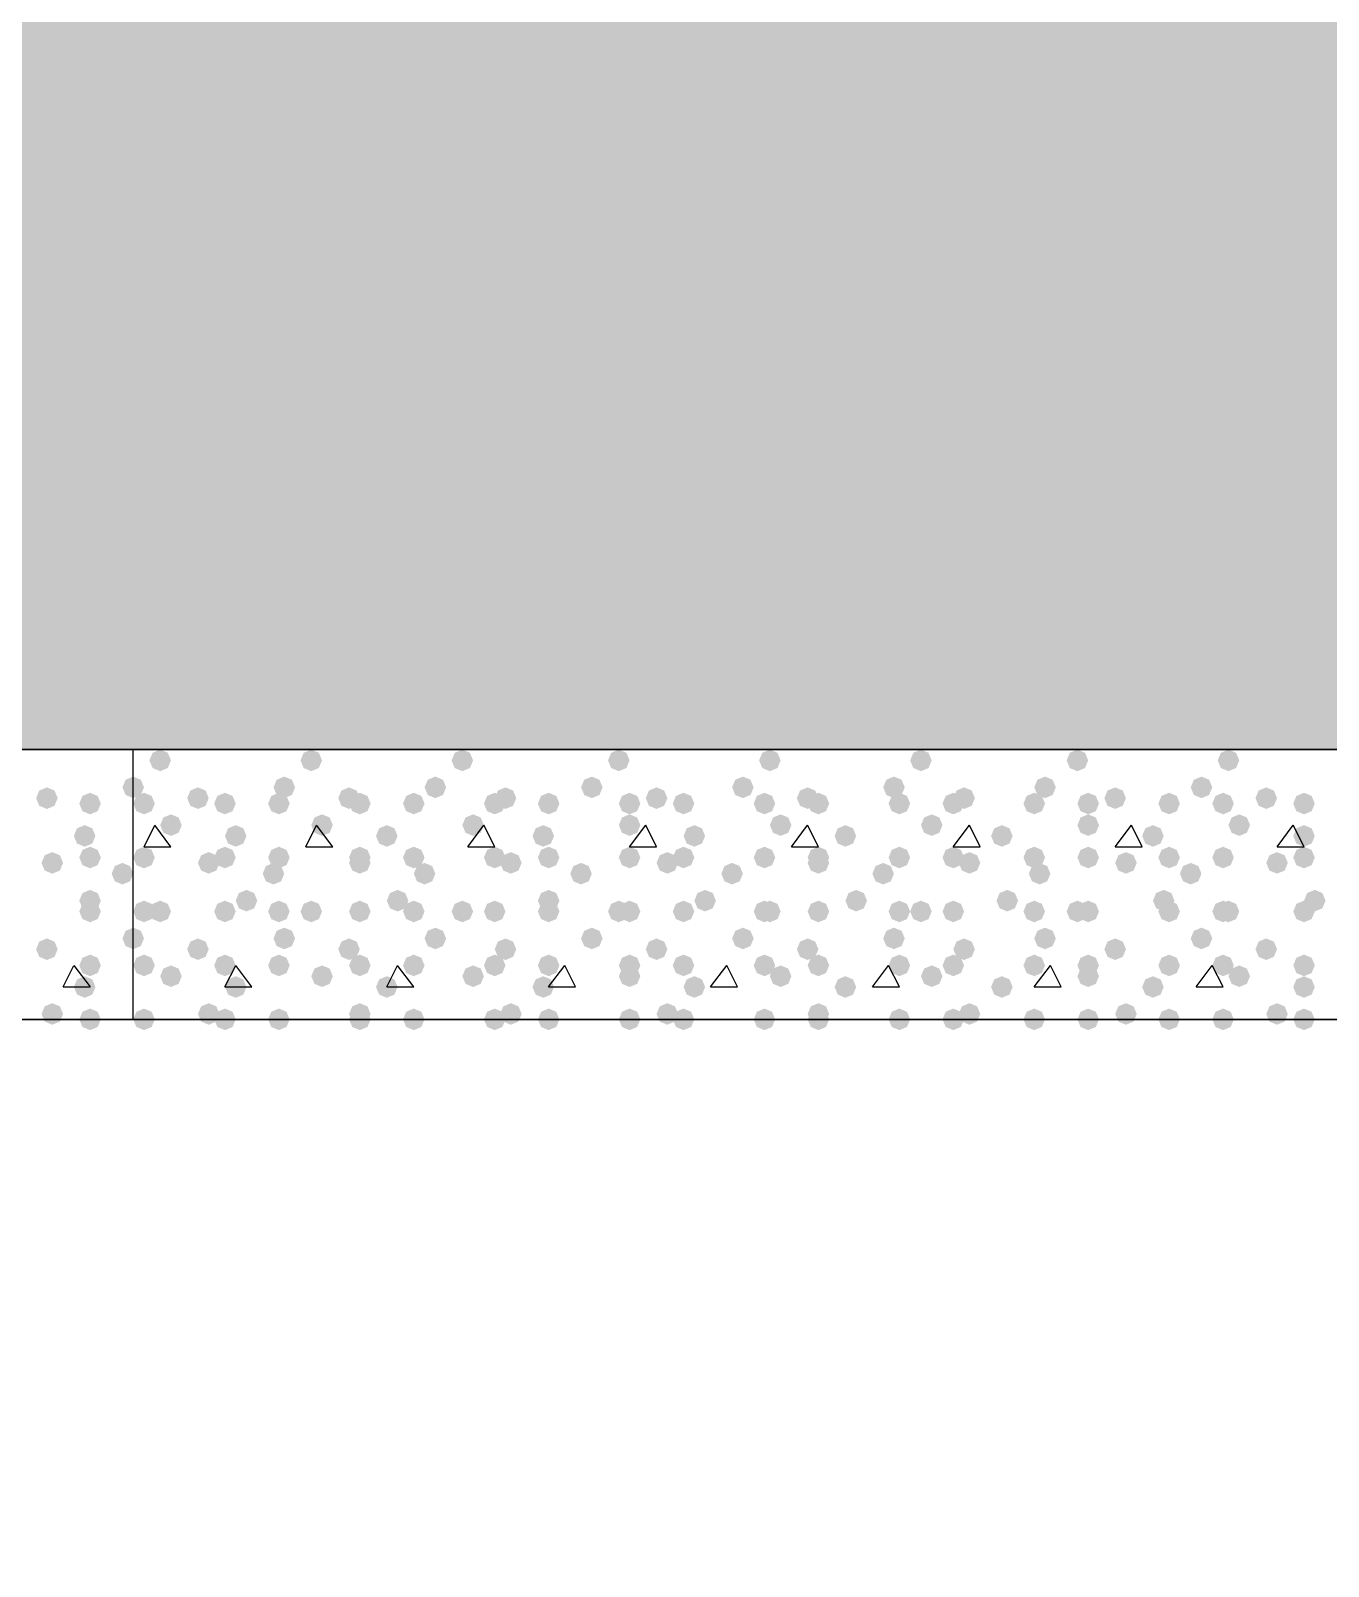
# Model space of a CAD drawing. Header units: millimetres. Extents: x 0 to 420, y 0 to 297.
# Drawn here: x 111.34 to 121.52, y 143.83 to 155.88 of the extents above; entities that cross this region are included whole.
import ezdxf

# ---------------------------------------------------------------- set-up
doc = ezdxf.new("R2010")
doc.units = ezdxf.units.MM
doc.layers.get('0').update_dxf_attribs({"linetype": 'CONTINUOUS'})

msp = doc.modelspace()

# ---------------------------------------------------------------- hatches: boundary and pattern name
at = {"true_color": 0x000008}
h = msp.add_hatch(color=0, dxfattribs=at)
h.paths.add_polyline_path([(379.518333, 162.263667), (33.401, 162.263667), (379.518333, 150.241)], flags=0)
h.paths.add_polyline_path([(33.401, 162.263667), (379.518333, 150.241), (33.401, 150.241)], flags=0)
for points in [[(112.437333, 150.156333), (112.412463, 150.096537), (112.352667, 150.071667), (112.292871, 150.096537), (112.268, 150.156333), (112.292871, 150.216129), (112.352667, 150.241), (112.412462, 150.216129)], [(113.622667, 150.156333), (113.597796, 150.096537), (113.538, 150.071667), (113.478204, 150.096537), (113.453333, 150.156333), (113.478204, 150.216129), (113.538, 150.241), (113.597796, 150.216129)], [(114.808, 150.156333), (114.783129, 150.096537), (114.723333, 150.071667), (114.663537, 150.096537), (114.638667, 150.156333), (114.663537, 150.216129), (114.723333, 150.241), (114.783129, 150.216129)], [(116.035667, 150.156333), (116.010796, 150.096537), (115.951, 150.071667), (115.891204, 150.096537), (115.866333, 150.156333), (115.891204, 150.216129), (115.951, 150.241), (116.010796, 150.216129)], [(117.221, 150.156333), (117.196129, 150.096537), (117.136333, 150.071667), (117.076537, 150.096537), (117.051667, 150.156333), (117.076537, 150.216129), (117.136333, 150.241), (117.196129, 150.216129)], [(118.406333, 150.156333), (118.381463, 150.096537), (118.321667, 150.071667), (118.261871, 150.096537), (118.237, 150.156333), (118.261871, 150.216129), (118.321667, 150.241), (118.381462, 150.216129)], [(119.634, 150.156333), (119.609129, 150.096537), (119.549333, 150.071667), (119.489538, 150.096537), (119.464667, 150.156333), (119.489537, 150.216129), (119.549333, 150.241), (119.609129, 150.216129)], [(120.819333, 150.156333), (120.794462, 150.096537), (120.734667, 150.071667), (120.674871, 150.096537), (120.65, 150.156333), (120.674871, 150.216129), (120.734667, 150.241), (120.794462, 150.216129)], [(113.411, 149.944667), (113.386129, 149.884871), (113.326333, 149.86), (113.266537, 149.884871), (113.241667, 149.944667), (113.266537, 150.004462), (113.326333, 150.029333), (113.386129, 150.004463)], [(114.596333, 149.944667), (114.571463, 149.884871), (114.511667, 149.86), (114.451871, 149.884871), (114.427, 149.944667), (114.451871, 150.004462), (114.511667, 150.029333), (114.571462, 150.004463)], [(115.824, 149.944667), (115.799129, 149.884871), (115.739333, 149.86), (115.679538, 149.884871), (115.654667, 149.944667), (115.679537, 150.004462), (115.739333, 150.029333), (115.799129, 150.004463)], [(117.009333, 149.944667), (116.984462, 149.884871), (116.924667, 149.86), (116.864871, 149.884871), (116.84, 149.944667), (116.864871, 150.004462), (116.924667, 150.029333), (116.984462, 150.004463)], [(118.194667, 149.944667), (118.169796, 149.884871), (118.11, 149.86), (118.050204, 149.884871), (118.025333, 149.944667), (118.050204, 150.004462), (118.11, 150.029333), (118.169796, 150.004463)], [(119.38, 149.944667), (119.355129, 149.884871), (119.295333, 149.86), (119.235538, 149.884871), (119.210667, 149.944667), (119.235537, 150.004462), (119.295333, 150.029333), (119.355129, 150.004463)], [(120.607667, 149.944667), (120.582796, 149.884871), (120.523, 149.86), (120.463204, 149.884871), (120.438333, 149.944667), (120.463204, 150.004462), (120.523, 150.029333), (120.582796, 150.004463)], [(112.310333, 149.817667), (112.285463, 149.757871), (112.225667, 149.733), (112.165871, 149.757871), (112.141, 149.817667), (112.165871, 149.877462), (112.225667, 149.902333), (112.285462, 149.877463)], [(112.733667, 149.86), (112.708796, 149.800204), (112.649, 149.775333), (112.589204, 149.800204), (112.564333, 149.86), (112.589204, 149.919796), (112.649, 149.944667), (112.708796, 149.919796)], [(112.945333, 149.817667), (112.920463, 149.757871), (112.860667, 149.733), (112.800871, 149.757871), (112.776, 149.817667), (112.800871, 149.877462), (112.860667, 149.902333), (112.920462, 149.877463)], [(113.368667, 149.817667), (113.343796, 149.757871), (113.284, 149.733), (113.224204, 149.757871), (113.199333, 149.817667), (113.224204, 149.877462), (113.284, 149.902333), (113.343796, 149.877463)], [(113.919, 149.86), (113.894129, 149.800204), (113.834333, 149.775333), (113.774538, 149.800204), (113.749667, 149.86), (113.774537, 149.919796), (113.834333, 149.944667), (113.894129, 149.919796)], [(114.003667, 149.817667), (113.978796, 149.757871), (113.919, 149.733), (113.859204, 149.757871), (113.834333, 149.817667), (113.859204, 149.877462), (113.919, 149.902333), (113.978796, 149.877463)], [(114.427, 149.817667), (114.402129, 149.757871), (114.342333, 149.733), (114.282538, 149.757871), (114.257667, 149.817667), (114.282537, 149.877462), (114.342333, 149.902333), (114.402129, 149.877463)], [(115.062, 149.817667), (115.037129, 149.757871), (114.977333, 149.733), (114.917538, 149.757871), (114.892667, 149.817667), (114.917537, 149.877462), (114.977333, 149.902333), (115.037129, 149.877463)], [(115.146667, 149.86), (115.121796, 149.800204), (115.062, 149.775333), (115.002204, 149.800204), (114.977333, 149.86), (115.002204, 149.919796), (115.062, 149.944667), (115.121796, 149.919796)], [(115.485333, 149.817667), (115.460463, 149.757871), (115.400667, 149.733), (115.340871, 149.757871), (115.316, 149.817667), (115.340871, 149.877462), (115.400667, 149.902333), (115.460462, 149.877463)], [(116.120333, 149.817667), (116.095463, 149.757871), (116.035667, 149.733), (115.975871, 149.757871), (115.951, 149.817667), (115.975871, 149.877462), (116.035667, 149.902333), (116.095462, 149.877463)], [(116.332, 149.86), (116.307129, 149.800204), (116.247333, 149.775333), (116.187538, 149.800204), (116.162667, 149.86), (116.187537, 149.919796), (116.247333, 149.944667), (116.307129, 149.919796)], [(116.543667, 149.817667), (116.518796, 149.757871), (116.459, 149.733), (116.399204, 149.757871), (116.374333, 149.817667), (116.399204, 149.877462), (116.459, 149.902333), (116.518796, 149.877463)], [(117.178667, 149.817667), (117.153796, 149.757871), (117.094, 149.733), (117.034204, 149.757871), (117.009333, 149.817667), (117.034204, 149.877462), (117.094, 149.902333), (117.153796, 149.877463)], [(117.517333, 149.86), (117.492463, 149.800204), (117.432667, 149.775333), (117.372871, 149.800204), (117.348, 149.86), (117.372871, 149.919796), (117.432667, 149.944667), (117.492462, 149.919796)], [(117.602, 149.817667), (117.577129, 149.757871), (117.517333, 149.733), (117.457538, 149.757871), (117.432667, 149.817667), (117.457537, 149.877462), (117.517333, 149.902333), (117.577129, 149.877463)], [(118.237, 149.817667), (118.212129, 149.757871), (118.152333, 149.733), (118.092538, 149.757871), (118.067667, 149.817667), (118.092537, 149.877462), (118.152333, 149.902333), (118.212129, 149.877463)], [(118.660333, 149.817667), (118.635463, 149.757871), (118.575667, 149.733), (118.515871, 149.757871), (118.491, 149.817667), (118.515871, 149.877462), (118.575667, 149.902333), (118.635462, 149.877463)], [(118.745, 149.86), (118.720129, 149.800204), (118.660333, 149.775333), (118.600538, 149.800204), (118.575667, 149.86), (118.600537, 149.919796), (118.660333, 149.944667), (118.720129, 149.919796)], [(119.295333, 149.817667), (119.270463, 149.757871), (119.210667, 149.733), (119.150871, 149.757871), (119.126, 149.817667), (119.150871, 149.877462), (119.210667, 149.902333), (119.270462, 149.877463)], [(119.718667, 149.817667), (119.693796, 149.757871), (119.634, 149.733), (119.574204, 149.757871), (119.549333, 149.817667), (119.574204, 149.877462), (119.634, 149.902333), (119.693796, 149.877463)], [(119.930333, 149.86), (119.905463, 149.800204), (119.845667, 149.775333), (119.785871, 149.800204), (119.761, 149.86), (119.785871, 149.919796), (119.845667, 149.944667), (119.905462, 149.919796)], [(120.353667, 149.817667), (120.328796, 149.757871), (120.269, 149.733), (120.209204, 149.757871), (120.184333, 149.817667), (120.209204, 149.877462), (120.269, 149.902333), (120.328796, 149.877463)], [(120.777, 149.817667), (120.752129, 149.757871), (120.692333, 149.733), (120.632538, 149.757871), (120.607667, 149.817667), (120.632537, 149.877462), (120.692333, 149.902333), (120.752129, 149.877463)], [(121.115667, 149.86), (121.090796, 149.800204), (121.031, 149.775333), (120.971204, 149.800204), (120.946333, 149.86), (120.971204, 149.919796), (121.031, 149.944667), (121.090796, 149.919796)], [(121.412, 149.817667), (121.387129, 149.757871), (121.327333, 149.733), (121.267538, 149.757871), (121.242667, 149.817667), (121.267537, 149.877462), (121.327333, 149.902333), (121.387129, 149.877463)], [(112.522, 149.648333), (112.497129, 149.588537), (112.437333, 149.563667), (112.377538, 149.588537), (112.352667, 149.648333), (112.377537, 149.708129), (112.437333, 149.733), (112.497129, 149.708129)], [(113.707333, 149.648333), (113.682463, 149.588537), (113.622667, 149.563667), (113.562871, 149.588537), (113.538, 149.648333), (113.562871, 149.708129), (113.622667, 149.733), (113.682462, 149.708129)], [(114.892667, 149.648333), (114.867796, 149.588537), (114.808, 149.563667), (114.748204, 149.588537), (114.723333, 149.648333), (114.748204, 149.708129), (114.808, 149.733), (114.867796, 149.708129)], [(116.120333, 149.648333), (116.095463, 149.588537), (116.035667, 149.563667), (115.975871, 149.588537), (115.951, 149.648333), (115.975871, 149.708129), (116.035667, 149.733), (116.095462, 149.708129)], [(117.305667, 149.648333), (117.280796, 149.588537), (117.221, 149.563667), (117.161204, 149.588537), (117.136333, 149.648333), (117.161204, 149.708129), (117.221, 149.733), (117.280796, 149.708129)], [(118.491, 149.648333), (118.466129, 149.588537), (118.406333, 149.563667), (118.346537, 149.588537), (118.321667, 149.648333), (118.346537, 149.708129), (118.406333, 149.733), (118.466129, 149.708129)], [(119.718667, 149.648333), (119.693796, 149.588537), (119.634, 149.563667), (119.574204, 149.588537), (119.549333, 149.648333), (119.574204, 149.708129), (119.634, 149.733), (119.693796, 149.708129)], [(120.904, 149.648333), (120.879129, 149.588537), (120.819333, 149.563667), (120.759538, 149.588537), (120.734667, 149.648333), (120.759537, 149.708129), (120.819333, 149.733), (120.879129, 149.708129)], [(113.03, 149.563667), (113.005129, 149.503871), (112.945333, 149.479), (112.885538, 149.503871), (112.860667, 149.563667), (112.885537, 149.623462), (112.945333, 149.648333), (113.005129, 149.623463)], [(114.215333, 149.563667), (114.190463, 149.503871), (114.130667, 149.479), (114.070871, 149.503871), (114.046, 149.563667), (114.070871, 149.623462), (114.130667, 149.648333), (114.190462, 149.623463)], [(115.443, 149.563667), (115.418129, 149.503871), (115.358333, 149.479), (115.298537, 149.503871), (115.273667, 149.563667), (115.298537, 149.623462), (115.358333, 149.648333), (115.418129, 149.623463)], [(116.628333, 149.563667), (116.603463, 149.503871), (116.543667, 149.479), (116.483871, 149.503871), (116.459, 149.563667), (116.483871, 149.623462), (116.543667, 149.648333), (116.603462, 149.623463)], [(117.813667, 149.563667), (117.788796, 149.503871), (117.729, 149.479), (117.669204, 149.503871), (117.644333, 149.563667), (117.669204, 149.623462), (117.729, 149.648333), (117.788796, 149.623463)], [(119.041333, 149.563667), (119.016462, 149.503871), (118.956667, 149.479), (118.896871, 149.503871), (118.872, 149.563667), (118.896871, 149.623462), (118.956667, 149.648333), (119.016462, 149.623463)], [(120.226667, 149.563667), (120.201796, 149.503871), (120.142, 149.479), (120.082204, 149.503871), (120.057333, 149.563667), (120.082204, 149.623462), (120.142, 149.648333), (120.201796, 149.623463)], [(121.412, 149.563667), (121.387129, 149.503871), (121.327333, 149.479), (121.267538, 149.503871), (121.242667, 149.563667), (121.267537, 149.623462), (121.327333, 149.648333), (121.387129, 149.623463)], [(112.310333, 149.394333), (112.285463, 149.334537), (112.225667, 149.309667), (112.165871, 149.334537), (112.141, 149.394333), (112.165871, 149.454129), (112.225667, 149.479), (112.285462, 149.454129)], [(112.818333, 149.352), (112.793463, 149.292204), (112.733667, 149.267333), (112.673871, 149.292204), (112.649, 149.352), (112.673871, 149.411796), (112.733667, 149.436667), (112.793462, 149.411796)], [(112.945333, 149.394333), (112.920463, 149.334537), (112.860667, 149.309667), (112.800871, 149.334537), (112.776, 149.394333), (112.800871, 149.454129), (112.860667, 149.479), (112.920462, 149.454129)], [(113.368667, 149.394333), (113.343796, 149.334537), (113.284, 149.309667), (113.224204, 149.334537), (113.199333, 149.394333), (113.224204, 149.454129), (113.284, 149.479), (113.343796, 149.454129)], [(114.003667, 149.394333), (113.978796, 149.334537), (113.919, 149.309667), (113.859204, 149.334537), (113.834333, 149.394333), (113.859204, 149.454129), (113.919, 149.479), (113.978796, 149.454129)], [(114.003667, 149.352), (113.978796, 149.292204), (113.919, 149.267333), (113.859204, 149.292204), (113.834333, 149.352), (113.859204, 149.411796), (113.919, 149.436667), (113.978796, 149.411796)], [(114.427, 149.394333), (114.402129, 149.334537), (114.342333, 149.309667), (114.282538, 149.334537), (114.257667, 149.394333), (114.282537, 149.454129), (114.342333, 149.479), (114.402129, 149.454129)], [(115.062, 149.394333), (115.037129, 149.334537), (114.977333, 149.309667), (114.917538, 149.334537), (114.892667, 149.394333), (114.917537, 149.454129), (114.977333, 149.479), (115.037129, 149.454129)], [(115.189, 149.352), (115.164129, 149.292204), (115.104333, 149.267333), (115.044538, 149.292204), (115.019667, 149.352), (115.044537, 149.411796), (115.104333, 149.436667), (115.164129, 149.411796)], [(115.485333, 149.394333), (115.460463, 149.334537), (115.400667, 149.309667), (115.340871, 149.334537), (115.316, 149.394333), (115.340871, 149.454129), (115.400667, 149.479), (115.460462, 149.454129)], [(116.120333, 149.394333), (116.095463, 149.334537), (116.035667, 149.309667), (115.975871, 149.334537), (115.951, 149.394333), (115.975871, 149.454129), (116.035667, 149.479), (116.095462, 149.454129)], [(116.416667, 149.352), (116.391796, 149.292204), (116.332, 149.267333), (116.272204, 149.292204), (116.247333, 149.352), (116.272204, 149.411796), (116.332, 149.436667), (116.391796, 149.411796)], [(116.543667, 149.394333), (116.518796, 149.334537), (116.459, 149.309667), (116.399204, 149.334537), (116.374333, 149.394333), (116.399204, 149.454129), (116.459, 149.479), (116.518796, 149.454129)], [(117.178667, 149.394333), (117.153796, 149.334537), (117.094, 149.309667), (117.034204, 149.334537), (117.009333, 149.394333), (117.034204, 149.454129), (117.094, 149.479), (117.153796, 149.454129)], [(117.602, 149.394333), (117.577129, 149.334537), (117.517333, 149.309667), (117.457538, 149.334537), (117.432667, 149.394333), (117.457537, 149.454129), (117.517333, 149.479), (117.577129, 149.454129)], [(117.602, 149.352), (117.577129, 149.292204), (117.517333, 149.267333), (117.457538, 149.292204), (117.432667, 149.352), (117.457537, 149.411796), (117.517333, 149.436667), (117.577129, 149.411796)], [(118.237, 149.394333), (118.212129, 149.334537), (118.152333, 149.309667), (118.092538, 149.334537), (118.067667, 149.394333), (118.092537, 149.454129), (118.152333, 149.479), (118.212129, 149.454129)], [(118.660333, 149.394333), (118.635463, 149.334537), (118.575667, 149.309667), (118.515871, 149.334537), (118.491, 149.394333), (118.515871, 149.454129), (118.575667, 149.479), (118.635462, 149.454129)], [(118.787333, 149.352), (118.762463, 149.292204), (118.702667, 149.267333), (118.642871, 149.292204), (118.618, 149.352), (118.642871, 149.411796), (118.702667, 149.436667), (118.762462, 149.411796)], [(119.295333, 149.394333), (119.270463, 149.334537), (119.210667, 149.309667), (119.150871, 149.334537), (119.126, 149.394333), (119.150871, 149.454129), (119.210667, 149.479), (119.270462, 149.454129)], [(119.718667, 149.394333), (119.693796, 149.334537), (119.634, 149.309667), (119.574204, 149.334537), (119.549333, 149.394333), (119.574204, 149.454129), (119.634, 149.479), (119.693796, 149.454129)], [(120.015, 149.352), (119.990129, 149.292204), (119.930333, 149.267333), (119.870538, 149.292204), (119.845667, 149.352), (119.870537, 149.411796), (119.930333, 149.436667), (119.990129, 149.411796)], [(120.353667, 149.394333), (120.328796, 149.334537), (120.269, 149.309667), (120.209204, 149.334537), (120.184333, 149.394333), (120.209204, 149.454129), (120.269, 149.479), (120.328796, 149.454129)], [(120.777, 149.394333), (120.752129, 149.334537), (120.692333, 149.309667), (120.632538, 149.334537), (120.607667, 149.394333), (120.632537, 149.454129), (120.692333, 149.479), (120.752129, 149.454129)], [(121.200333, 149.352), (121.175463, 149.292204), (121.115667, 149.267333), (121.055871, 149.292204), (121.031, 149.352), (121.055871, 149.411796), (121.115667, 149.436667), (121.175462, 149.411796)], [(121.412, 149.394333), (121.387129, 149.334537), (121.327333, 149.309667), (121.267538, 149.334537), (121.242667, 149.394333), (121.267537, 149.454129), (121.327333, 149.479), (121.387129, 149.454129)], [(113.326333, 149.267333), (113.301463, 149.207537), (113.241667, 149.182667), (113.181871, 149.207537), (113.157, 149.267333), (113.181871, 149.327129), (113.241667, 149.352), (113.301462, 149.327129)], [(114.511667, 149.267333), (114.486796, 149.207537), (114.427, 149.182667), (114.367204, 149.207537), (114.342333, 149.267333), (114.367204, 149.327129), (114.427, 149.352), (114.486796, 149.327129)], [(115.739333, 149.267333), (115.714462, 149.207537), (115.654667, 149.182667), (115.594871, 149.207537), (115.57, 149.267333), (115.594871, 149.327129), (115.654667, 149.352), (115.714462, 149.327129)], [(116.924667, 149.267333), (116.899796, 149.207537), (116.84, 149.182667), (116.780204, 149.207537), (116.755333, 149.267333), (116.780204, 149.327129), (116.84, 149.352), (116.899796, 149.327129)], [(118.11, 149.267333), (118.085129, 149.207537), (118.025333, 149.182667), (117.965538, 149.207537), (117.940667, 149.267333), (117.965537, 149.327129), (118.025333, 149.352), (118.085129, 149.327129)], [(119.337667, 149.267333), (119.312796, 149.207537), (119.253, 149.182667), (119.193204, 149.207537), (119.168333, 149.267333), (119.193204, 149.327129), (119.253, 149.352), (119.312796, 149.327129)], [(120.523, 149.267333), (120.498129, 149.207537), (120.438333, 149.182667), (120.378537, 149.207537), (120.353667, 149.267333), (120.378537, 149.327129), (120.438333, 149.352), (120.498129, 149.327129)], [(112.310333, 148.971), (112.285463, 148.911204), (112.225667, 148.886333), (112.165871, 148.911204), (112.141, 148.971), (112.165871, 149.030796), (112.225667, 149.055667), (112.285462, 149.030796)], [(112.437333, 148.971), (112.412463, 148.911204), (112.352667, 148.886333), (112.292871, 148.911204), (112.268, 148.971), (112.292871, 149.030796), (112.352667, 149.055667), (112.412462, 149.030796)], [(112.945333, 148.971), (112.920463, 148.911204), (112.860667, 148.886333), (112.800871, 148.911204), (112.776, 148.971), (112.800871, 149.030796), (112.860667, 149.055667), (112.920462, 149.030796)], [(113.114667, 149.055667), (113.089796, 148.995871), (113.03, 148.971), (112.970204, 148.995871), (112.945333, 149.055667), (112.970204, 149.115462), (113.03, 149.140333), (113.089796, 149.115463)], [(113.368667, 148.971), (113.343796, 148.911204), (113.284, 148.886333), (113.224204, 148.911204), (113.199333, 148.971), (113.224204, 149.030796), (113.284, 149.055667), (113.343796, 149.030796)], [(113.622667, 148.971), (113.597796, 148.911204), (113.538, 148.886333), (113.478204, 148.911204), (113.453333, 148.971), (113.478204, 149.030796), (113.538, 149.055667), (113.597796, 149.030796)], [(114.003667, 148.971), (113.978796, 148.911204), (113.919, 148.886333), (113.859204, 148.911204), (113.834333, 148.971), (113.859204, 149.030796), (113.919, 149.055667), (113.978796, 149.030796)], [(114.3, 149.055667), (114.275129, 148.995871), (114.215333, 148.971), (114.155538, 148.995871), (114.130667, 149.055667), (114.155537, 149.115462), (114.215333, 149.140333), (114.275129, 149.115463)], [(114.427, 148.971), (114.402129, 148.911204), (114.342333, 148.886333), (114.282538, 148.911204), (114.257667, 148.971), (114.282537, 149.030796), (114.342333, 149.055667), (114.402129, 149.030796)], [(114.808, 148.971), (114.783129, 148.911204), (114.723333, 148.886333), (114.663537, 148.911204), (114.638667, 148.971), (114.663537, 149.030796), (114.723333, 149.055667), (114.783129, 149.030796)], [(115.062, 148.971), (115.037129, 148.911204), (114.977333, 148.886333), (114.917538, 148.911204), (114.892667, 148.971), (114.917537, 149.030796), (114.977333, 149.055667), (115.037129, 149.030796)], [(115.485333, 149.055667), (115.460463, 148.995871), (115.400667, 148.971), (115.340871, 148.995871), (115.316, 149.055667), (115.340871, 149.115462), (115.400667, 149.140333), (115.460462, 149.115463)], [(115.485333, 148.971), (115.460463, 148.911204), (115.400667, 148.886333), (115.340871, 148.911204), (115.316, 148.971), (115.340871, 149.030796), (115.400667, 149.055667), (115.460462, 149.030796)], [(116.035667, 148.971), (116.010796, 148.911204), (115.951, 148.886333), (115.891204, 148.911204), (115.866333, 148.971), (115.891204, 149.030796), (115.951, 149.055667), (116.010796, 149.030796)], [(116.120333, 148.971), (116.095463, 148.911204), (116.035667, 148.886333), (115.975871, 148.911204), (115.951, 148.971), (115.975871, 149.030796), (116.035667, 149.055667), (116.095462, 149.030796)], [(116.543667, 148.971), (116.518796, 148.911204), (116.459, 148.886333), (116.399204, 148.911204), (116.374333, 148.971), (116.399204, 149.030796), (116.459, 149.055667), (116.518796, 149.030796)], [(116.713, 149.055667), (116.688129, 148.995871), (116.628333, 148.971), (116.568537, 148.995871), (116.543667, 149.055667), (116.568537, 149.115462), (116.628333, 149.140333), (116.688129, 149.115463)], [(117.178667, 148.971), (117.153796, 148.911204), (117.094, 148.886333), (117.034204, 148.911204), (117.009333, 148.971), (117.034204, 149.030796), (117.094, 149.055667), (117.153796, 149.030796)], [(117.221, 148.971), (117.196129, 148.911204), (117.136333, 148.886333), (117.076537, 148.911204), (117.051667, 148.971), (117.076537, 149.030796), (117.136333, 149.055667), (117.196129, 149.030796)], [(117.602, 148.971), (117.577129, 148.911204), (117.517333, 148.886333), (117.457538, 148.911204), (117.432667, 148.971), (117.457537, 149.030796), (117.517333, 149.055667), (117.577129, 149.030796)], [(117.898333, 149.055667), (117.873463, 148.995871), (117.813667, 148.971), (117.753871, 148.995871), (117.729, 149.055667), (117.753871, 149.115462), (117.813667, 149.140333), (117.873462, 149.115463)], [(118.237, 148.971), (118.212129, 148.911204), (118.152333, 148.886333), (118.092538, 148.911204), (118.067667, 148.971), (118.092537, 149.030796), (118.152333, 149.055667), (118.212129, 149.030796)], [(118.406333, 148.971), (118.381463, 148.911204), (118.321667, 148.886333), (118.261871, 148.911204), (118.237, 148.971), (118.261871, 149.030796), (118.321667, 149.055667), (118.381462, 149.030796)], [(118.660333, 148.971), (118.635463, 148.911204), (118.575667, 148.886333), (118.515871, 148.911204), (118.491, 148.971), (118.515871, 149.030796), (118.575667, 149.055667), (118.635462, 149.030796)], [(119.083667, 149.055667), (119.058796, 148.995871), (118.999, 148.971), (118.939204, 148.995871), (118.914333, 149.055667), (118.939204, 149.115462), (118.999, 149.140333), (119.058796, 149.115463)], [(119.295333, 148.971), (119.270463, 148.911204), (119.210667, 148.886333), (119.150871, 148.911204), (119.126, 148.971), (119.150871, 149.030796), (119.210667, 149.055667), (119.270462, 149.030796)], [(119.634, 148.971), (119.609129, 148.911204), (119.549333, 148.886333), (119.489538, 148.911204), (119.464667, 148.971), (119.489537, 149.030796), (119.549333, 149.055667), (119.609129, 149.030796)], [(119.718667, 148.971), (119.693796, 148.911204), (119.634, 148.886333), (119.574204, 148.911204), (119.549333, 148.971), (119.574204, 149.030796), (119.634, 149.055667), (119.693796, 149.030796)], [(120.311333, 149.055667), (120.286463, 148.995871), (120.226667, 148.971), (120.166871, 148.995871), (120.142, 149.055667), (120.166871, 149.115462), (120.226667, 149.140333), (120.286462, 149.115463)], [(120.353667, 148.971), (120.328796, 148.911204), (120.269, 148.886333), (120.209204, 148.911204), (120.184333, 148.971), (120.209204, 149.030796), (120.269, 149.055667), (120.328796, 149.030796)], [(120.777, 148.971), (120.752129, 148.911204), (120.692333, 148.886333), (120.632538, 148.911204), (120.607667, 148.971), (120.632537, 149.030796), (120.692333, 149.055667), (120.752129, 149.030796)], [(120.819333, 148.971), (120.794462, 148.911204), (120.734667, 148.886333), (120.674871, 148.911204), (120.65, 148.971), (120.674871, 149.030796), (120.734667, 149.055667), (120.794462, 149.030796)], [(121.412, 148.971), (121.387129, 148.911204), (121.327333, 148.886333), (121.267538, 148.911204), (121.242667, 148.971), (121.267537, 149.030796), (121.327333, 149.055667), (121.387129, 149.030796)], [(121.496667, 149.055667), (121.471796, 148.995871), (121.412, 148.971), (121.352204, 148.995871), (121.327333, 149.055667), (121.352204, 149.115462), (121.412, 149.140333), (121.471796, 149.115463)], [(113.411, 148.759333), (113.386129, 148.699537), (113.326333, 148.674667), (113.266537, 148.699537), (113.241667, 148.759333), (113.266537, 148.819129), (113.326333, 148.844), (113.386129, 148.819129)], [(114.596333, 148.759333), (114.571463, 148.699537), (114.511667, 148.674667), (114.451871, 148.699537), (114.427, 148.759333), (114.451871, 148.819129), (114.511667, 148.844), (114.571462, 148.819129)], [(115.824, 148.759333), (115.799129, 148.699537), (115.739333, 148.674667), (115.679538, 148.699537), (115.654667, 148.759333), (115.679537, 148.819129), (115.739333, 148.844), (115.799129, 148.819129)], [(117.009333, 148.759333), (116.984462, 148.699537), (116.924667, 148.674667), (116.864871, 148.699537), (116.84, 148.759333), (116.864871, 148.819129), (116.924667, 148.844), (116.984462, 148.819129)], [(118.194667, 148.759333), (118.169796, 148.699537), (118.11, 148.674667), (118.050204, 148.699537), (118.025333, 148.759333), (118.050204, 148.819129), (118.11, 148.844), (118.169796, 148.819129)], [(119.38, 148.759333), (119.355129, 148.699537), (119.295333, 148.674667), (119.235538, 148.699537), (119.210667, 148.759333), (119.235537, 148.819129), (119.295333, 148.844), (119.355129, 148.819129)], [(120.607667, 148.759333), (120.582796, 148.699537), (120.523, 148.674667), (120.463204, 148.699537), (120.438333, 148.759333), (120.463204, 148.819129), (120.523, 148.844), (120.582796, 148.819129)], [(112.733667, 148.674667), (112.708796, 148.614871), (112.649, 148.59), (112.589204, 148.614871), (112.564333, 148.674667), (112.589204, 148.734462), (112.649, 148.759333), (112.708796, 148.734463)], [(113.919, 148.674667), (113.894129, 148.614871), (113.834333, 148.59), (113.774538, 148.614871), (113.749667, 148.674667), (113.774537, 148.734462), (113.834333, 148.759333), (113.894129, 148.734463)], [(115.146667, 148.674667), (115.121796, 148.614871), (115.062, 148.59), (115.002204, 148.614871), (114.977333, 148.674667), (115.002204, 148.734462), (115.062, 148.759333), (115.121796, 148.734463)], [(116.332, 148.674667), (116.307129, 148.614871), (116.247333, 148.59), (116.187538, 148.614871), (116.162667, 148.674667), (116.187537, 148.734462), (116.247333, 148.759333), (116.307129, 148.734463)], [(117.517333, 148.674667), (117.492463, 148.614871), (117.432667, 148.59), (117.372871, 148.614871), (117.348, 148.674667), (117.372871, 148.734462), (117.432667, 148.759333), (117.492462, 148.734463)], [(118.745, 148.674667), (118.720129, 148.614871), (118.660333, 148.59), (118.600538, 148.614871), (118.575667, 148.674667), (118.600537, 148.734462), (118.660333, 148.759333), (118.720129, 148.734463)], [(119.930333, 148.674667), (119.905463, 148.614871), (119.845667, 148.59), (119.785871, 148.614871), (119.761, 148.674667), (119.785871, 148.734462), (119.845667, 148.759333), (119.905462, 148.734463)], [(121.115667, 148.674667), (121.090796, 148.614871), (121.031, 148.59), (120.971204, 148.614871), (120.946333, 148.674667), (120.971204, 148.734462), (121.031, 148.759333), (121.090796, 148.734463)], [(112.310333, 148.547667), (112.285463, 148.487871), (112.225667, 148.463), (112.165871, 148.487871), (112.141, 148.547667), (112.165871, 148.607462), (112.225667, 148.632333), (112.285462, 148.607463)], [(112.945333, 148.547667), (112.920463, 148.487871), (112.860667, 148.463), (112.800871, 148.487871), (112.776, 148.547667), (112.800871, 148.607462), (112.860667, 148.632333), (112.920462, 148.607463)], [(113.368667, 148.547667), (113.343796, 148.487871), (113.284, 148.463), (113.224204, 148.487871), (113.199333, 148.547667), (113.224204, 148.607462), (113.284, 148.632333), (113.343796, 148.607463)], [(114.003667, 148.547667), (113.978796, 148.487871), (113.919, 148.463), (113.859204, 148.487871), (113.834333, 148.547667), (113.859204, 148.607462), (113.919, 148.632333), (113.978796, 148.607463)], [(114.427, 148.547667), (114.402129, 148.487871), (114.342333, 148.463), (114.282538, 148.487871), (114.257667, 148.547667), (114.282537, 148.607462), (114.342333, 148.632333), (114.402129, 148.607463)], [(115.062, 148.547667), (115.037129, 148.487871), (114.977333, 148.463), (114.917538, 148.487871), (114.892667, 148.547667), (114.917537, 148.607462), (114.977333, 148.632333), (115.037129, 148.607463)], [(115.485333, 148.547667), (115.460463, 148.487871), (115.400667, 148.463), (115.340871, 148.487871), (115.316, 148.547667), (115.340871, 148.607462), (115.400667, 148.632333), (115.460462, 148.607463)], [(116.120333, 148.547667), (116.095463, 148.487871), (116.035667, 148.463), (115.975871, 148.487871), (115.951, 148.547667), (115.975871, 148.607462), (116.035667, 148.632333), (116.095462, 148.607463)], [(116.543667, 148.547667), (116.518796, 148.487871), (116.459, 148.463), (116.399204, 148.487871), (116.374333, 148.547667), (116.399204, 148.607462), (116.459, 148.632333), (116.518796, 148.607463)], [(117.178667, 148.547667), (117.153796, 148.487871), (117.094, 148.463), (117.034204, 148.487871), (117.009333, 148.547667), (117.034204, 148.607462), (117.094, 148.632333), (117.153796, 148.607463)], [(117.602, 148.547667), (117.577129, 148.487871), (117.517333, 148.463), (117.457538, 148.487871), (117.432667, 148.547667), (117.457537, 148.607462), (117.517333, 148.632333), (117.577129, 148.607463)], [(118.237, 148.547667), (118.212129, 148.487871), (118.152333, 148.463), (118.092538, 148.487871), (118.067667, 148.547667), (118.092537, 148.607462), (118.152333, 148.632333), (118.212129, 148.607463)], [(118.660333, 148.547667), (118.635463, 148.487871), (118.575667, 148.463), (118.515871, 148.487871), (118.491, 148.547667), (118.515871, 148.607462), (118.575667, 148.632333), (118.635462, 148.607463)], [(119.295333, 148.547667), (119.270463, 148.487871), (119.210667, 148.463), (119.150871, 148.487871), (119.126, 148.547667), (119.150871, 148.607462), (119.210667, 148.632333), (119.270462, 148.607463)], [(119.718667, 148.547667), (119.693796, 148.487871), (119.634, 148.463), (119.574204, 148.487871), (119.549333, 148.547667), (119.574204, 148.607462), (119.634, 148.632333), (119.693796, 148.607463)], [(120.353667, 148.547667), (120.328796, 148.487871), (120.269, 148.463), (120.209204, 148.487871), (120.184333, 148.547667), (120.209204, 148.607462), (120.269, 148.632333), (120.328796, 148.607463)], [(120.777, 148.547667), (120.752129, 148.487871), (120.692333, 148.463), (120.632538, 148.487871), (120.607667, 148.547667), (120.632537, 148.607462), (120.692333, 148.632333), (120.752129, 148.607463)], [(121.412, 148.547667), (121.387129, 148.487871), (121.327333, 148.463), (121.267538, 148.487871), (121.242667, 148.547667), (121.267537, 148.607462), (121.327333, 148.632333), (121.387129, 148.607463)], [(112.522, 148.463), (112.497129, 148.403204), (112.437333, 148.378333), (112.377538, 148.403204), (112.352667, 148.463), (112.377537, 148.522796), (112.437333, 148.547667), (112.497129, 148.522796)], [(113.03, 148.378333), (113.005129, 148.318537), (112.945333, 148.293667), (112.885538, 148.318537), (112.860667, 148.378333), (112.885537, 148.438129), (112.945333, 148.463), (113.005129, 148.438129)], [(113.707333, 148.463), (113.682463, 148.403204), (113.622667, 148.378333), (113.562871, 148.403204), (113.538, 148.463), (113.562871, 148.522796), (113.622667, 148.547667), (113.682462, 148.522796)], [(114.215333, 148.378333), (114.190463, 148.318537), (114.130667, 148.293667), (114.070871, 148.318537), (114.046, 148.378333), (114.070871, 148.438129), (114.130667, 148.463), (114.190462, 148.438129)], [(114.892667, 148.463), (114.867796, 148.403204), (114.808, 148.378333), (114.748204, 148.403204), (114.723333, 148.463), (114.748204, 148.522796), (114.808, 148.547667), (114.867796, 148.522796)], [(115.443, 148.378333), (115.418129, 148.318537), (115.358333, 148.293667), (115.298537, 148.318537), (115.273667, 148.378333), (115.298537, 148.438129), (115.358333, 148.463), (115.418129, 148.438129)], [(116.120333, 148.463), (116.095463, 148.403204), (116.035667, 148.378333), (115.975871, 148.403204), (115.951, 148.463), (115.975871, 148.522796), (116.035667, 148.547667), (116.095462, 148.522796)], [(116.628333, 148.378333), (116.603463, 148.318537), (116.543667, 148.293667), (116.483871, 148.318537), (116.459, 148.378333), (116.483871, 148.438129), (116.543667, 148.463), (116.603462, 148.438129)], [(117.305667, 148.463), (117.280796, 148.403204), (117.221, 148.378333), (117.161204, 148.403204), (117.136333, 148.463), (117.161204, 148.522796), (117.221, 148.547667), (117.280796, 148.522796)], [(117.813667, 148.378333), (117.788796, 148.318537), (117.729, 148.293667), (117.669204, 148.318537), (117.644333, 148.378333), (117.669204, 148.438129), (117.729, 148.463), (117.788796, 148.438129)], [(118.491, 148.463), (118.466129, 148.403204), (118.406333, 148.378333), (118.346537, 148.403204), (118.321667, 148.463), (118.346537, 148.522796), (118.406333, 148.547667), (118.466129, 148.522796)], [(119.041333, 148.378333), (119.016462, 148.318537), (118.956667, 148.293667), (118.896871, 148.318537), (118.872, 148.378333), (118.896871, 148.438129), (118.956667, 148.463), (119.016462, 148.438129)], [(119.718667, 148.463), (119.693796, 148.403204), (119.634, 148.378333), (119.574204, 148.403204), (119.549333, 148.463), (119.574204, 148.522796), (119.634, 148.547667), (119.693796, 148.522796)], [(120.226667, 148.378333), (120.201796, 148.318537), (120.142, 148.293667), (120.082204, 148.318537), (120.057333, 148.378333), (120.082204, 148.438129), (120.142, 148.463), (120.201796, 148.438129)], [(120.904, 148.463), (120.879129, 148.403204), (120.819333, 148.378333), (120.759538, 148.403204), (120.734667, 148.463), (120.759537, 148.522796), (120.819333, 148.547667), (120.879129, 148.522796)], [(121.412, 148.378333), (121.387129, 148.318537), (121.327333, 148.293667), (121.267538, 148.318537), (121.242667, 148.378333), (121.267537, 148.438129), (121.327333, 148.463), (121.387129, 148.438129)], [(112.310333, 148.124333), (112.285463, 148.064537), (112.225667, 148.039667), (112.165871, 148.064537), (112.141, 148.124333), (112.165871, 148.184129), (112.225667, 148.209), (112.285462, 148.184129)], [(112.818333, 148.166667), (112.793463, 148.106871), (112.733667, 148.082), (112.673871, 148.106871), (112.649, 148.166667), (112.673871, 148.226462), (112.733667, 148.251333), (112.793462, 148.226463)], [(112.945333, 148.124333), (112.920463, 148.064537), (112.860667, 148.039667), (112.800871, 148.064537), (112.776, 148.124333), (112.800871, 148.184129), (112.860667, 148.209), (112.920462, 148.184129)], [(113.368667, 148.124333), (113.343796, 148.064537), (113.284, 148.039667), (113.224204, 148.064537), (113.199333, 148.124333), (113.224204, 148.184129), (113.284, 148.209), (113.343796, 148.184129)], [(114.003667, 148.166667), (113.978796, 148.106871), (113.919, 148.082), (113.859204, 148.106871), (113.834333, 148.166667), (113.859204, 148.226462), (113.919, 148.251333), (113.978796, 148.226463)], [(114.003667, 148.124333), (113.978796, 148.064537), (113.919, 148.039667), (113.859204, 148.064537), (113.834333, 148.124333), (113.859204, 148.184129), (113.919, 148.209), (113.978796, 148.184129)], [(114.427, 148.124333), (114.402129, 148.064537), (114.342333, 148.039667), (114.282538, 148.064537), (114.257667, 148.124333), (114.282537, 148.184129), (114.342333, 148.209), (114.402129, 148.184129)], [(115.062, 148.124333), (115.037129, 148.064537), (114.977333, 148.039667), (114.917538, 148.064537), (114.892667, 148.124333), (114.917537, 148.184129), (114.977333, 148.209), (115.037129, 148.184129)], [(115.189, 148.166667), (115.164129, 148.106871), (115.104333, 148.082), (115.044538, 148.106871), (115.019667, 148.166667), (115.044537, 148.226462), (115.104333, 148.251333), (115.164129, 148.226463)], [(115.485333, 148.124333), (115.460463, 148.064537), (115.400667, 148.039667), (115.340871, 148.064537), (115.316, 148.124333), (115.340871, 148.184129), (115.400667, 148.209), (115.460462, 148.184129)], [(116.120333, 148.124333), (116.095463, 148.064537), (116.035667, 148.039667), (115.975871, 148.064537), (115.951, 148.124333), (115.975871, 148.184129), (116.035667, 148.209), (116.095462, 148.184129)], [(116.416667, 148.166667), (116.391796, 148.106871), (116.332, 148.082), (116.272204, 148.106871), (116.247333, 148.166667), (116.272204, 148.226462), (116.332, 148.251333), (116.391796, 148.226463)], [(116.543667, 148.124333), (116.518796, 148.064537), (116.459, 148.039667), (116.399204, 148.064537), (116.374333, 148.124333), (116.399204, 148.184129), (116.459, 148.209), (116.518796, 148.184129)], [(117.178667, 148.124333), (117.153796, 148.064537), (117.094, 148.039667), (117.034204, 148.064537), (117.009333, 148.124333), (117.034204, 148.184129), (117.094, 148.209), (117.153796, 148.184129)], [(117.602, 148.166667), (117.577129, 148.106871), (117.517333, 148.082), (117.457538, 148.106871), (117.432667, 148.166667), (117.457537, 148.226462), (117.517333, 148.251333), (117.577129, 148.226463)], [(117.602, 148.124333), (117.577129, 148.064537), (117.517333, 148.039667), (117.457538, 148.064537), (117.432667, 148.124333), (117.457537, 148.184129), (117.517333, 148.209), (117.577129, 148.184129)], [(118.237, 148.124333), (118.212129, 148.064537), (118.152333, 148.039667), (118.092538, 148.064537), (118.067667, 148.124333), (118.092537, 148.184129), (118.152333, 148.209), (118.212129, 148.184129)], [(118.660333, 148.124333), (118.635463, 148.064537), (118.575667, 148.039667), (118.515871, 148.064537), (118.491, 148.124333), (118.515871, 148.184129), (118.575667, 148.209), (118.635462, 148.184129)], [(118.787333, 148.166667), (118.762463, 148.106871), (118.702667, 148.082), (118.642871, 148.106871), (118.618, 148.166667), (118.642871, 148.226462), (118.702667, 148.251333), (118.762462, 148.226463)], [(119.295333, 148.124333), (119.270463, 148.064537), (119.210667, 148.039667), (119.150871, 148.064537), (119.126, 148.124333), (119.150871, 148.184129), (119.210667, 148.209), (119.270462, 148.184129)], [(119.718667, 148.124333), (119.693796, 148.064537), (119.634, 148.039667), (119.574204, 148.064537), (119.549333, 148.124333), (119.574204, 148.184129), (119.634, 148.209), (119.693796, 148.184129)], [(120.015, 148.166667), (119.990129, 148.106871), (119.930333, 148.082), (119.870538, 148.106871), (119.845667, 148.166667), (119.870537, 148.226462), (119.930333, 148.251333), (119.990129, 148.226463)], [(120.353667, 148.124333), (120.328796, 148.064537), (120.269, 148.039667), (120.209204, 148.064537), (120.184333, 148.124333), (120.209204, 148.184129), (120.269, 148.209), (120.328796, 148.184129)], [(120.777, 148.124333), (120.752129, 148.064537), (120.692333, 148.039667), (120.632538, 148.064537), (120.607667, 148.124333), (120.632537, 148.184129), (120.692333, 148.209), (120.752129, 148.184129)], [(121.200333, 148.166667), (121.175463, 148.106871), (121.115667, 148.082), (121.055871, 148.106871), (121.031, 148.166667), (121.055871, 148.226462), (121.115667, 148.251333), (121.175462, 148.226463)], [(121.412, 148.124333), (121.387129, 148.064537), (121.327333, 148.039667), (121.267538, 148.064537), (121.242667, 148.124333), (121.267537, 148.184129), (121.327333, 148.209), (121.387129, 148.184129)]]:
    msp.add_hatch(color=0, dxfattribs=at).paths.add_polyline_path(points, flags=0)
at = {"true_color": 0x000007}
for points in [[(112.225667, 149.944667), (112.200796, 149.884871), (112.141, 149.86), (112.081204, 149.884871), (112.056333, 149.944667), (112.081204, 150.004462), (112.141, 150.029333), (112.200796, 150.004463)], [(111.548333, 149.86), (111.523463, 149.800204), (111.463667, 149.775333), (111.403871, 149.800204), (111.379, 149.86), (111.403871, 149.919796), (111.463667, 149.944667), (111.523462, 149.919796)], [(111.887, 149.817667), (111.862129, 149.757871), (111.802333, 149.733), (111.742538, 149.757871), (111.717667, 149.817667), (111.742537, 149.877462), (111.802333, 149.902333), (111.862129, 149.877463)], [(111.844667, 149.563667), (111.819796, 149.503871), (111.76, 149.479), (111.700204, 149.503871), (111.675333, 149.563667), (111.700204, 149.623462), (111.76, 149.648333), (111.819796, 149.623463)], [(111.590667, 149.352), (111.565796, 149.292204), (111.506, 149.267333), (111.446204, 149.292204), (111.421333, 149.352), (111.446204, 149.411796), (111.506, 149.436667), (111.565796, 149.411796)], [(111.887, 149.394333), (111.862129, 149.334537), (111.802333, 149.309667), (111.742538, 149.334537), (111.717667, 149.394333), (111.742537, 149.454129), (111.802333, 149.479), (111.862129, 149.454129)], [(112.141, 149.267333), (112.116129, 149.207537), (112.056333, 149.182667), (111.996537, 149.207537), (111.971667, 149.267333), (111.996537, 149.327129), (112.056333, 149.352), (112.116129, 149.327129)], [(111.887, 149.055667), (111.862129, 148.995871), (111.802333, 148.971), (111.742538, 148.995871), (111.717667, 149.055667), (111.742537, 149.115462), (111.802333, 149.140333), (111.862129, 149.115463)], [(111.887, 148.971), (111.862129, 148.911204), (111.802333, 148.886333), (111.742538, 148.911204), (111.717667, 148.971), (111.742537, 149.030796), (111.802333, 149.055667), (111.862129, 149.030796)], [(112.225667, 148.759333), (112.200796, 148.699537), (112.141, 148.674667), (112.081204, 148.699537), (112.056333, 148.759333), (112.081204, 148.819129), (112.141, 148.844), (112.200796, 148.819129)], [(111.548333, 148.674667), (111.523463, 148.614871), (111.463667, 148.59), (111.403871, 148.614871), (111.379, 148.674667), (111.403871, 148.734462), (111.463667, 148.759333), (111.523462, 148.734463)], [(111.887, 148.547667), (111.862129, 148.487871), (111.802333, 148.463), (111.742538, 148.487871), (111.717667, 148.547667), (111.742537, 148.607462), (111.802333, 148.632333), (111.862129, 148.607463)], [(111.844667, 148.378333), (111.819796, 148.318537), (111.76, 148.293667), (111.700204, 148.318537), (111.675333, 148.378333), (111.700204, 148.438129), (111.76, 148.463), (111.819796, 148.438129)], [(111.590667, 148.166667), (111.565796, 148.106871), (111.506, 148.082), (111.446204, 148.106871), (111.421333, 148.166667), (111.446204, 148.226462), (111.506, 148.251333), (111.565796, 148.226463)], [(111.887, 148.124333), (111.862129, 148.064537), (111.802333, 148.039667), (111.742538, 148.064537), (111.717667, 148.124333), (111.742537, 148.184129), (111.802333, 148.209), (111.862129, 148.184129)]]:
    msp.add_hatch(color=0, dxfattribs=at).paths.add_polyline_path(points, flags=0)

# ---------------------------------------------------------------- linework, layer by layer
at = {"color": 0, "true_color": 0x000008}
msp.add_lwpolyline([(33.401, 162.263667), (379.518333, 150.241), (33.401, 150.241)], close=True, dxfattribs=at)
at = {"color": 0, "true_color": 0x000007}
for points in [[(32.342667, 126.915333), (32.342667, 150.241), (380.576667, 150.241), (380.576667, 126.915333), (218.101333, 126.915333), (218.101333, 105.748667), (194.775667, 105.748667), (194.775667, 126.915333)], [(32.342667, 126.915333), (32.342667, 150.241), (380.576667, 150.241), (380.576667, 126.915333), (218.101333, 126.915333), (218.101333, 105.748667), (194.775667, 105.748667), (194.775667, 126.915333)], [(110.024333, 150.241), (110.024333, 148.124333), (112.141, 148.124333), (112.141, 150.241)]]:
    msp.add_lwpolyline(points, close=True, dxfattribs=at)
for points in [[(131.233333, 150.241), (112.141, 150.241)], [(111.590667, 148.378333), (111.675333, 148.547667), (111.802333, 148.378333)], [(111.590667, 148.378333), (111.802333, 148.378333)], [(112.141, 148.124333), (131.233333, 148.124333)]]:
    msp.add_lwpolyline(points, dxfattribs=at)
at = {"color": 0, "true_color": 0x000008}
for points in [[(112.225667, 149.479), (112.310333, 149.648333)], [(112.437333, 149.479), (112.310333, 149.648333)], [(113.495667, 149.479), (113.580333, 149.648333)], [(113.707333, 149.479), (113.580333, 149.648333)], [(114.765667, 149.479), (114.892667, 149.648333)], [(114.977333, 149.479), (114.892667, 149.648333)], [(116.035667, 149.479), (116.162667, 149.648333)], [(116.247333, 149.479), (116.162667, 149.648333)], [(117.305667, 149.479), (117.432667, 149.648333)], [(117.517333, 149.479), (117.432667, 149.648333)], [(118.575667, 149.479), (118.702667, 149.648333)], [(118.787333, 149.479), (118.702667, 149.648333)], [(119.845667, 149.479), (119.972667, 149.648333)], [(120.057333, 149.479), (119.972667, 149.648333)], [(121.115667, 149.479), (121.242667, 149.648333)], [(121.327333, 149.479), (121.242667, 149.648333)], [(112.225667, 149.479), (112.437333, 149.479)], [(113.495667, 149.479), (113.707333, 149.479)], [(114.765667, 149.479), (114.977333, 149.479)], [(116.035667, 149.479), (116.247333, 149.479)], [(117.305667, 149.479), (117.517333, 149.479)], [(118.575667, 149.479), (118.787333, 149.479)], [(119.845667, 149.479), (120.057333, 149.479)], [(121.115667, 149.479), (121.327333, 149.479)], [(112.860667, 148.378333), (112.945333, 148.547667)], [(113.072333, 148.378333), (112.945333, 148.547667)], [(114.130667, 148.378333), (114.215333, 148.547667)], [(114.342333, 148.378333), (114.215333, 148.547667)], [(115.400667, 148.378333), (115.527667, 148.547667)], [(115.612333, 148.378333), (115.527667, 148.547667)], [(116.670667, 148.378333), (116.797667, 148.547667)], [(116.882333, 148.378333), (116.797667, 148.547667)], [(117.940667, 148.378333), (118.067667, 148.547667)], [(118.152333, 148.378333), (118.067667, 148.547667)], [(119.210667, 148.378333), (119.337667, 148.547667)], [(119.422333, 148.378333), (119.337667, 148.547667)], [(120.480667, 148.378333), (120.607667, 148.547667)], [(120.692333, 148.378333), (120.607667, 148.547667)], [(112.860667, 148.378333), (113.072333, 148.378333)], [(114.130667, 148.378333), (114.342333, 148.378333)], [(115.400667, 148.378333), (115.612333, 148.378333)], [(116.670667, 148.378333), (116.882333, 148.378333)], [(117.940667, 148.378333), (118.152333, 148.378333)], [(119.210667, 148.378333), (119.422333, 148.378333)], [(120.480667, 148.378333), (120.692333, 148.378333)]]:
    msp.add_lwpolyline(points, dxfattribs=at)
at = {"color": 0, "true_color": 0x0000fd}
msp.add_lwpolyline([(215.984667, 129.032), (378.46, 129.032), (378.46, 148.124333), (34.459333, 148.124333), (34.459333, 129.032), (196.934667, 129.032), (196.934667, 107.865333), (215.984667, 107.865333)], close=True, dxfattribs=at)

doc.saveas('drawing.dxf')
